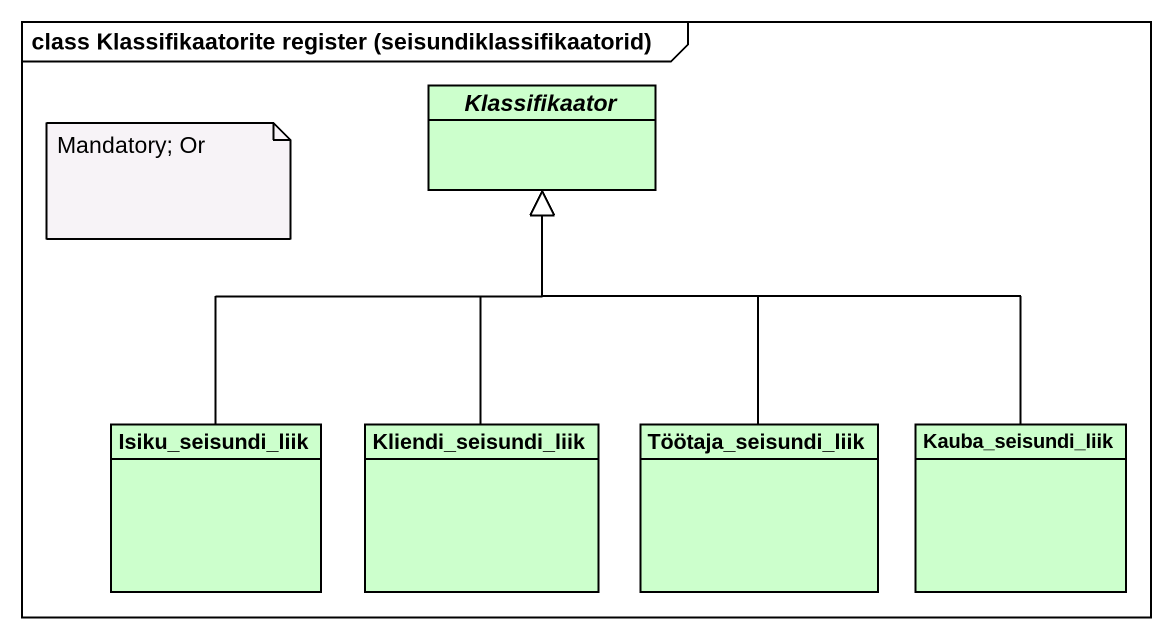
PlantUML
@startuml
mainframe class Klassifikaatorite register (seisundiklassifikaatorid)
hide circle
hide empty members
abstract class Klassifikaator #CCFFCC
class Isiku_seisundi_liik #CCFFCC
class Kliendi_seisundi_liik #CCFFCC
class Töötaja_seisundi_liik #CCFFCC
class Kauba_seisundi_liik #CCFFCC
Isiku_seisundi_liik -up-|> Klassifikaator
Kliendi_seisundi_liik -up-|> Klassifikaator
Töötaja_seisundi_liik -up-|> Klassifikaator
Kauba_seisundi_liik -up-|> Klassifikaator
note as N1
  Mandatory; Or
end note
@enduml
